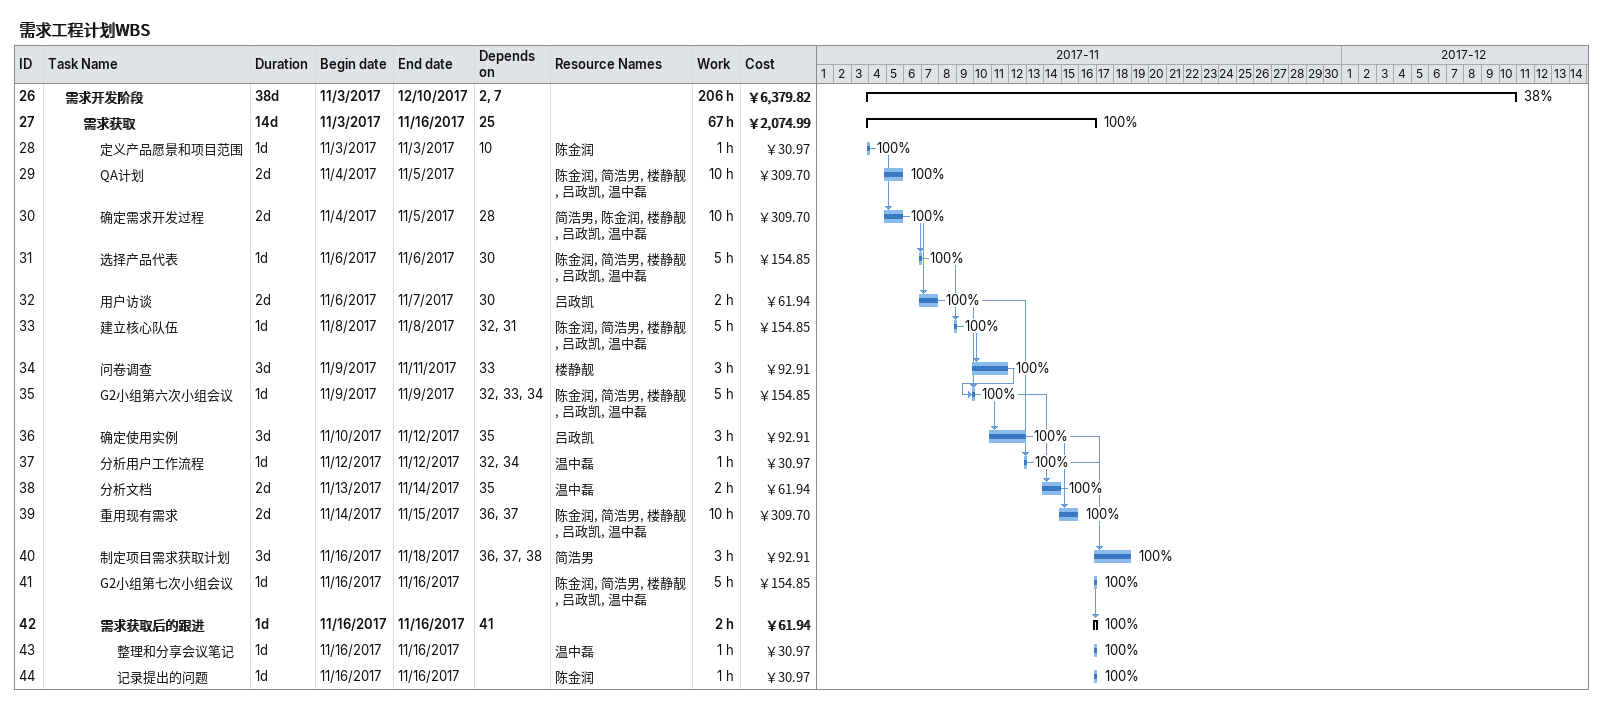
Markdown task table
需求工程计划WBS

| ID | Level | Task | Duration | Start | Finish | Predecessors | Resources | % complete | Work (h) | Cost (￥) |
|---|---|---|---|---|---|---|---|---|---|---|
| 26 | 2 | **需求开发阶段** | 38d | 2017-11-03 | 2017-12-10 | 2, 7 |  | 38 | 206 | 6379.82 |
| 27 | 3 | **需求获取** | 14d | 2017-11-03 | 2017-11-16 | 25 |  | 100 | 67 | 2074.99 |
| 28 | 4 | 定义产品愿景和项目范围 | 1d | 2017-11-03 | 2017-11-03 | 10 | 陈金润 | 100 | 1 | 30.97 |
| 29 | 4 | QA计划 | 2d | 2017-11-04 | 2017-11-05 |  | 陈金润, 简浩男, 楼静靓, 吕政凯, 温中磊 | 100 | 10 | 309.70 |
| 30 | 4 | 确定需求开发过程 | 2d | 2017-11-04 | 2017-11-05 | 28 | 简浩男, 陈金润, 楼静靓, 吕政凯, 温中磊 | 100 | 10 | 309.70 |
| 31 | 4 | 选择产品代表 | 1d | 2017-11-06 | 2017-11-06 | 30 | 陈金润, 简浩男, 楼静靓, 吕政凯, 温中磊 | 100 | 5 | 154.85 |
| 32 | 4 | 用户访谈 | 2d | 2017-11-06 | 2017-11-07 | 30 | 吕政凯 | 100 | 2 | 61.94 |
| 33 | 4 | 建立核心队伍 | 1d | 2017-11-08 | 2017-11-08 | 32, 31 | 陈金润, 简浩男, 楼静靓, 吕政凯, 温中磊 | 100 | 5 | 154.85 |
| 34 | 4 | 问卷调查 | 3d | 2017-11-09 | 2017-11-11 | 33 | 楼静靓 | 100 | 3 | 92.91 |
| 35 | 4 | G2小组第六次小组会议 | 1d | 2017-11-09 | 2017-11-09 | 32, 33, 34 | 陈金润, 简浩男, 楼静靓, 吕政凯, 温中磊 | 100 | 5 | 154.85 |
| 36 | 4 | 确定使用实例 | 3d | 2017-11-10 | 2017-11-12 | 35 | 吕政凯 | 100 | 3 | 92.91 |
| 37 | 4 | 分析用户工作流程 | 1d | 2017-11-12 | 2017-11-12 | 32, 34 | 温中磊 | 100 | 1 | 30.97 |
| 38 | 4 | 分析文档 | 2d | 2017-11-13 | 2017-11-14 | 35 | 温中磊 | 100 | 2 | 61.94 |
| 39 | 4 | 重用现有需求 | 2d | 2017-11-14 | 2017-11-15 | 36, 37 | 陈金润, 简浩男, 楼静靓, 吕政凯, 温中磊 | 100 | 10 | 309.70 |
| 40 | 4 | 制定项目需求获取计划 | 3d | 2017-11-16 | 2017-11-18 | 36, 37, 38 | 简浩男 | 100 | 3 | 92.91 |
| 41 | 4 | G2小组第七次小组会议 | 1d | 2017-11-16 | 2017-11-16 |  | 陈金润, 简浩男, 楼静靓, 吕政凯, 温中磊 | 100 | 5 | 154.85 |
| 42 | 4 | **需求获取后的跟进** | 1d | 2017-11-16 | 2017-11-16 | 41 |  | 100 | 2 | 61.94 |
| 43 | 5 | 整理和分享会议笔记 | 1d | 2017-11-16 | 2017-11-16 |  | 温中磊 | 100 | 1 | 30.97 |
| 44 | 5 | 记录提出的问题 | 1d | 2017-11-16 | 2017-11-16 |  | 陈金润 | 100 | 1 | 30.97 |
